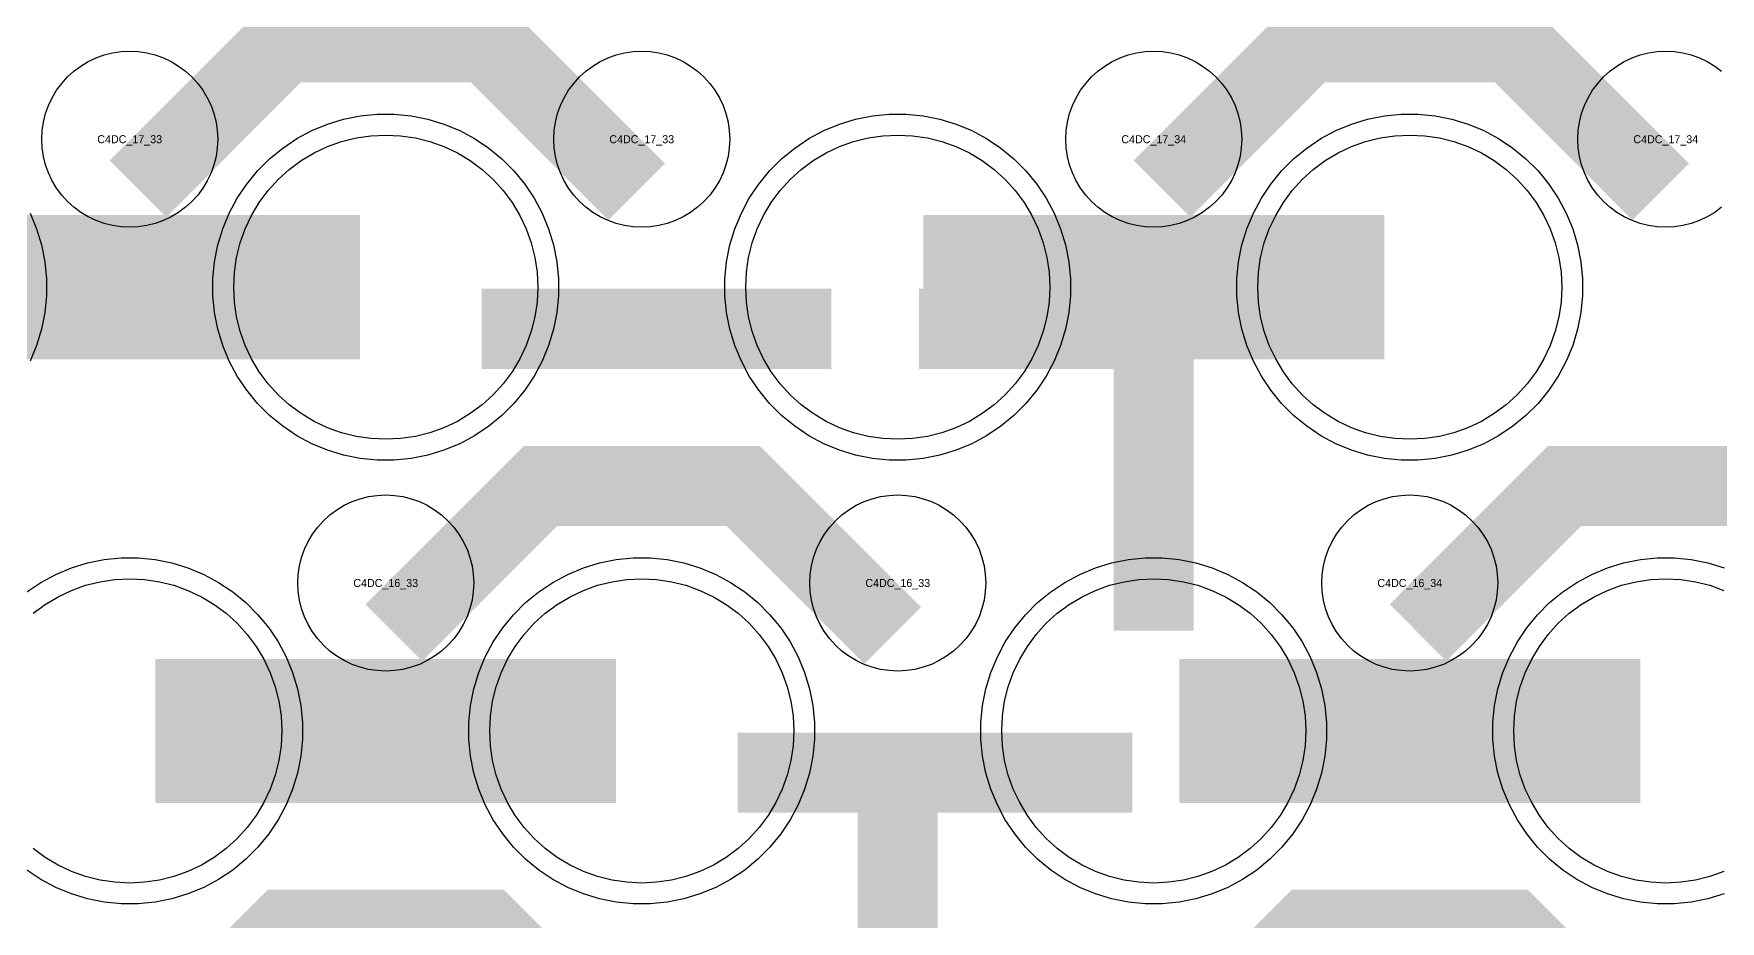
# Model space of a CAD drawing. Extents: x -11880 to 11880, y -14992 to 14992.
# Drawn here: x -1470 to -943, y -12682 to -12405 of the extents above; entities that cross this region are included whole.
import ezdxf
from ezdxf.enums import TextEntityAlignment as Align

# ---------------------------------------------------------------- set-up
doc = ezdxf.new("R2010")
doc.units = 0
doc.header["$MEASUREMENT"] = 0
for name, color, linetype in [('GDS_775_DT_237', 138, 'CONTINUOUS'), ('RDL1_FS', 34, 'CONTINUOUS'), ('RDL_BS', 160, 'CONTINUOUS')]:
    doc.layers.add(name, color=color, linetype=linetype)

msp = doc.modelspace()

# ---------------------------------------------------------------- linework, layer by layer
at = {"layer": 'RDL1_FS'}
for points in [[(-1360, -12531.484), (-1364.657, -12531.255), (-1369.268, -12530.571), (-1373.791, -12529.439), (-1378.181, -12527.867), (-1382.395, -12525.875), (-1386.395, -12523.477), (-1390.14, -12520.699), (-1393.594, -12517.569), (-1396.724, -12514.115), (-1399.502, -12510.37), (-1401.9, -12506.37), (-1403.892, -12502.156), (-1405.464, -12497.766), (-1406.596, -12493.243), (-1407.28, -12488.632), (-1407.509, -12483.975), (-1407.28, -12479.318), (-1406.596, -12474.707), (-1405.464, -12470.184), (-1403.892, -12465.794), (-1401.9, -12461.58), (-1399.502, -12457.58), (-1396.724, -12453.835), (-1393.594, -12450.381), (-1390.14, -12447.251), (-1386.395, -12444.473), (-1382.395, -12442.075), (-1378.181, -12440.083), (-1373.791, -12438.511), (-1369.268, -12437.379), (-1364.657, -12436.695), (-1360, -12436.466), (-1355.343, -12436.695), (-1350.732, -12437.379), (-1346.209, -12438.511), (-1341.819, -12440.083), (-1337.605, -12442.075), (-1333.605, -12444.473), (-1329.86, -12447.251), (-1326.406, -12450.381), (-1323.276, -12453.835), (-1320.498, -12457.58), (-1318.1, -12461.58), (-1316.108, -12465.794), (-1314.536, -12470.184), (-1313.404, -12474.707), (-1312.72, -12479.318), (-1312.491, -12483.975), (-1312.72, -12488.632), (-1313.404, -12493.243), (-1314.536, -12497.766), (-1316.108, -12502.156), (-1318.1, -12506.37), (-1320.498, -12510.37), (-1323.276, -12514.115), (-1326.406, -12517.569), (-1329.86, -12520.699), (-1333.605, -12523.477), (-1337.605, -12525.875), (-1341.819, -12527.867), (-1346.209, -12529.439), (-1350.732, -12530.571), (-1355.343, -12531.255)], [(-1200, -12531.484), (-1204.657, -12531.255), (-1209.268, -12530.571), (-1213.791, -12529.439), (-1218.181, -12527.867), (-1222.395, -12525.875), (-1226.395, -12523.477), (-1230.14, -12520.699), (-1233.594, -12517.569), (-1236.724, -12514.115), (-1239.502, -12510.37), (-1241.9, -12506.37), (-1243.892, -12502.156), (-1245.464, -12497.766), (-1246.596, -12493.243), (-1247.28, -12488.632), (-1247.509, -12483.975), (-1247.28, -12479.318), (-1246.596, -12474.707), (-1245.464, -12470.184), (-1243.892, -12465.794), (-1241.9, -12461.58), (-1239.502, -12457.58), (-1236.724, -12453.835), (-1233.594, -12450.381), (-1230.14, -12447.251), (-1226.395, -12444.473), (-1222.395, -12442.075), (-1218.181, -12440.083), (-1213.791, -12438.511), (-1209.268, -12437.379), (-1204.657, -12436.695), (-1200, -12436.466), (-1195.343, -12436.695), (-1190.732, -12437.379), (-1186.209, -12438.511), (-1181.819, -12440.083), (-1177.605, -12442.075), (-1173.605, -12444.473), (-1169.86, -12447.251), (-1166.406, -12450.381), (-1163.276, -12453.835), (-1160.498, -12457.58), (-1158.1, -12461.58), (-1156.108, -12465.794), (-1154.536, -12470.184), (-1153.404, -12474.707), (-1152.72, -12479.318), (-1152.491, -12483.975), (-1152.72, -12488.632), (-1153.404, -12493.243), (-1154.536, -12497.766), (-1156.108, -12502.156), (-1158.1, -12506.37), (-1160.498, -12510.37), (-1163.276, -12514.115), (-1166.406, -12517.569), (-1169.86, -12520.699), (-1173.605, -12523.477), (-1177.605, -12525.875), (-1181.819, -12527.867), (-1186.209, -12529.439), (-1190.732, -12530.571), (-1195.343, -12531.255)], [(-1040, -12531.484), (-1044.657, -12531.255), (-1049.268, -12530.571), (-1053.791, -12529.439), (-1058.181, -12527.867), (-1062.395, -12525.875), (-1066.395, -12523.477), (-1070.14, -12520.699), (-1073.594, -12517.569), (-1076.724, -12514.115), (-1079.502, -12510.37), (-1081.9, -12506.37), (-1083.892, -12502.156), (-1085.464, -12497.766), (-1086.596, -12493.243), (-1087.28, -12488.632), (-1087.509, -12483.975), (-1087.28, -12479.318), (-1086.596, -12474.707), (-1085.464, -12470.184), (-1083.892, -12465.794), (-1081.9, -12461.58), (-1079.502, -12457.58), (-1076.724, -12453.835), (-1073.594, -12450.381), (-1070.14, -12447.251), (-1066.395, -12444.473), (-1062.395, -12442.075), (-1058.181, -12440.083), (-1053.791, -12438.511), (-1049.268, -12437.379), (-1044.657, -12436.695), (-1040, -12436.466), (-1035.343, -12436.695), (-1030.732, -12437.379), (-1026.209, -12438.511), (-1021.819, -12440.083), (-1017.605, -12442.075), (-1013.605, -12444.473), (-1009.86, -12447.251), (-1006.406, -12450.381), (-1003.276, -12453.835), (-1000.498, -12457.58), (-998.1, -12461.58), (-996.108, -12465.794), (-994.536, -12470.184), (-993.404, -12474.707), (-992.72, -12479.318), (-992.491, -12483.975), (-992.72, -12488.632), (-993.404, -12493.243), (-994.536, -12497.766), (-996.108, -12502.156), (-998.1, -12506.37), (-1000.498, -12510.37), (-1003.276, -12514.115), (-1006.406, -12517.569), (-1009.86, -12520.699), (-1013.605, -12523.477), (-1017.605, -12525.875), (-1021.819, -12527.867), (-1026.209, -12529.439), (-1030.732, -12530.571), (-1035.343, -12531.255)], [(-1280, -12670.049), (-1284.657, -12669.82), (-1289.268, -12669.136), (-1293.791, -12668.004), (-1298.181, -12666.432), (-1302.395, -12664.44), (-1306.395, -12662.042), (-1310.14, -12659.264), (-1313.594, -12656.134), (-1316.724, -12652.68), (-1319.502, -12648.935), (-1321.9, -12644.935), (-1323.892, -12640.721), (-1325.464, -12636.331), (-1326.596, -12631.808), (-1327.28, -12627.197), (-1327.509, -12622.54), (-1327.28, -12617.883), (-1326.596, -12613.272), (-1325.464, -12608.749), (-1323.892, -12604.359), (-1321.9, -12600.145), (-1319.502, -12596.145), (-1316.724, -12592.4), (-1313.594, -12588.946), (-1310.14, -12585.816), (-1306.395, -12583.038), (-1302.395, -12580.64), (-1298.181, -12578.648), (-1293.791, -12577.076), (-1289.268, -12575.944), (-1284.657, -12575.26), (-1280, -12575.031), (-1275.343, -12575.26), (-1270.732, -12575.944), (-1266.209, -12577.076), (-1261.819, -12578.648), (-1257.605, -12580.64), (-1253.605, -12583.038), (-1249.86, -12585.816), (-1246.406, -12588.946), (-1243.276, -12592.4), (-1240.498, -12596.145), (-1238.1, -12600.145), (-1236.108, -12604.359), (-1234.536, -12608.749), (-1233.404, -12613.272), (-1232.72, -12617.883), (-1232.491, -12622.54), (-1232.72, -12627.197), (-1233.404, -12631.808), (-1234.536, -12636.331), (-1236.108, -12640.721), (-1238.1, -12644.935), (-1240.498, -12648.935), (-1243.276, -12652.68), (-1246.406, -12656.134), (-1249.86, -12659.264), (-1253.605, -12662.042), (-1257.605, -12664.44), (-1261.819, -12666.432), (-1266.209, -12668.004), (-1270.732, -12669.136), (-1275.343, -12669.82)], [(-1120, -12670.049), (-1124.657, -12669.82), (-1129.268, -12669.136), (-1133.791, -12668.004), (-1138.181, -12666.432), (-1142.395, -12664.44), (-1146.395, -12662.042), (-1150.14, -12659.264), (-1153.594, -12656.134), (-1156.724, -12652.68), (-1159.502, -12648.935), (-1161.9, -12644.935), (-1163.892, -12640.721), (-1165.464, -12636.331), (-1166.596, -12631.808), (-1167.28, -12627.197), (-1167.509, -12622.54), (-1167.28, -12617.883), (-1166.596, -12613.272), (-1165.464, -12608.749), (-1163.892, -12604.359), (-1161.9, -12600.145), (-1159.502, -12596.145), (-1156.724, -12592.4), (-1153.594, -12588.946), (-1150.14, -12585.816), (-1146.395, -12583.038), (-1142.395, -12580.64), (-1138.181, -12578.648), (-1133.791, -12577.076), (-1129.268, -12575.944), (-1124.657, -12575.26), (-1120, -12575.031), (-1115.343, -12575.26), (-1110.732, -12575.944), (-1106.209, -12577.076), (-1101.819, -12578.648), (-1097.605, -12580.64), (-1093.605, -12583.038), (-1089.86, -12585.816), (-1086.406, -12588.946), (-1083.276, -12592.4), (-1080.498, -12596.145), (-1078.1, -12600.145), (-1076.108, -12604.359), (-1074.536, -12608.749), (-1073.404, -12613.272), (-1072.72, -12617.883), (-1072.491, -12622.54), (-1072.72, -12627.197), (-1073.404, -12631.808), (-1074.536, -12636.331), (-1076.108, -12640.721), (-1078.1, -12644.935), (-1080.498, -12648.935), (-1083.276, -12652.68), (-1086.406, -12656.134), (-1089.86, -12659.264), (-1093.605, -12662.042), (-1097.605, -12664.44), (-1101.819, -12666.432), (-1106.209, -12668.004), (-1110.732, -12669.136), (-1115.343, -12669.82)]]:
    msp.add_lwpolyline(points, close=True, dxfattribs=at)
for points in [[(-1511.998, -12483.975, 45, 45, 0), (-1439.998, -12483.975, 45, 45, 0)], [(-1439.998, -12483.975, 45, 45, 0), (-1367.998, -12483.975, 45, 45, 0)], [(-1191.998, -12483.975, 45, 45, 0), (-1119.998, -12483.975, 45, 45, 0)], [(-1119.998, -12483.975, 45, 45, 0), (-1047.998, -12483.975, 45, 45, 0)], [(-1431.998, -12622.54, 45, 45, 0), (-1359.998, -12622.54, 45, 45, 0)], [(-1359.998, -12622.54, 45, 45, 0), (-1287.998, -12622.54, 45, 45, 0)], [(-1111.998, -12622.54, 45, 45, 0), (-1039.998, -12622.54, 45, 45, 0)], [(-1039.998, -12622.54, 45, 45, 0), (-967.998, -12622.54, 45, 45, 0)]]:
    msp.add_lwpolyline(points, format="xyseb", dxfattribs=at)
for points in [[(-1470.14, -12585.816), (-1466.395, -12583.038), (-1462.395, -12580.64), (-1458.181, -12578.648), (-1453.791, -12577.076), (-1449.268, -12575.944), (-1444.657, -12575.26), (-1440, -12575.031), (-1435.343, -12575.26), (-1430.732, -12575.944), (-1426.209, -12577.076), (-1421.819, -12578.648), (-1417.605, -12580.64), (-1413.605, -12583.038), (-1409.86, -12585.816), (-1406.406, -12588.946), (-1403.276, -12592.4), (-1400.498, -12596.145), (-1398.1, -12600.145), (-1396.108, -12604.359), (-1394.536, -12608.749), (-1393.404, -12613.272), (-1392.72, -12617.883), (-1392.491, -12622.54), (-1392.72, -12627.197), (-1393.404, -12631.808), (-1394.536, -12636.331), (-1396.108, -12640.721), (-1398.1, -12644.935), (-1400.498, -12648.935), (-1403.276, -12652.68), (-1406.406, -12656.134), (-1409.86, -12659.264), (-1413.605, -12662.042), (-1417.605, -12664.44), (-1421.819, -12666.432), (-1426.209, -12668.004), (-1430.732, -12669.136), (-1435.343, -12669.82), (-1440, -12670.049), (-1444.657, -12669.82), (-1449.268, -12669.136), (-1453.791, -12668.004), (-1458.181, -12666.432), (-1462.395, -12664.44), (-1466.395, -12662.042), (-1470.14, -12659.264)], [(-941.819, -12666.432), (-946.209, -12668.004), (-950.732, -12669.136), (-955.343, -12669.82), (-960, -12670.049), (-964.657, -12669.82), (-969.268, -12669.136), (-973.791, -12668.004), (-978.181, -12666.432), (-982.395, -12664.44), (-986.395, -12662.042), (-990.14, -12659.264), (-993.594, -12656.134), (-996.724, -12652.68), (-999.502, -12648.935), (-1001.9, -12644.935), (-1003.892, -12640.721), (-1005.464, -12636.331), (-1006.596, -12631.808), (-1007.28, -12627.197), (-1007.509, -12622.54), (-1007.28, -12617.883), (-1006.596, -12613.272), (-1005.464, -12608.749), (-1003.892, -12604.359), (-1001.9, -12600.145), (-999.502, -12596.145), (-996.724, -12592.4), (-993.594, -12588.946), (-990.14, -12585.816), (-986.395, -12583.038), (-982.395, -12580.64), (-978.181, -12578.648), (-973.791, -12577.076), (-969.268, -12575.944), (-964.657, -12575.26), (-960, -12575.031), (-955.343, -12575.26), (-950.732, -12575.944), (-946.209, -12577.076), (-941.819, -12578.648)]]:
    msp.add_lwpolyline(points, dxfattribs=at)
at = {"layer": 'RDL_BS'}
for points in [[(-1437.438, -12453.289, 25, 25, 0), (-1391.623, -12407.474, 25, 25, 0), (-1358.07, -12407.474, 25, 25, 0)], [(-1281.599, -12454.188, 25, 25, 0), (-1328.313, -12407.474, 25, 25, 0), (-1358.071, -12407.474, 25, 25, 0)], [(-1117.438, -12453.289, 25, 25, 0), (-1071.623, -12407.474, 25, 25, 0), (-1038.07, -12407.474, 25, 25, 0)], [(-961.599, -12454.188, 25, 25, 0), (-1008.313, -12407.474, 25, 25, 0), (-1038.071, -12407.474, 25, 25, 0)], [(-1120, -12591.265, 25, 25, 0), (-1120, -12484.488, 25, 25, 0)], [(-1329.984, -12496.988, 25, 25, 0), (-1220.719, -12496.988, 25, 25, 0)], [(-1107.5, -12496.988, 25, 25, 0), (-1193.333, -12496.988, 25, 25, 0)], [(-1147.056, -12496.988, 25, 25, 0), (-1188.26, -12496.988, 25, 25, 0)], [(-1120, -12514.957, 25, 25, 0), (-1120, -12560.577, 25, 25, 0)], [(-1357.438, -12591.854, 25, 25, 0), (-1311.623, -12546.039, 25, 25, 0), (-1278.07, -12546.039, 25, 25, 0)], [(-1201.599, -12592.753, 25, 25, 0), (-1248.313, -12546.039, 25, 25, 0), (-1278.071, -12546.039, 25, 25, 0)], [(-1037.438, -12591.854, 25, 25, 0), (-991.623, -12546.039, 25, 25, 0), (-958.07, -12546.039, 25, 25, 0)], [(-881.599, -12592.753, 25, 25, 0), (-928.313, -12546.039, 25, 25, 0), (-958.071, -12546.039, 25, 25, 0)], [(-1200, -12729.83, 25, 25, 0), (-1200, -12623.053, 25, 25, 0)], [(-1249.984, -12635.553, 25, 25, 0), (-1140.719, -12635.553, 25, 25, 0)], [(-1212.5, -12635.553, 25, 25, 0), (-1126.667, -12635.553, 25, 25, 0)], [(-1172.944, -12635.553, 25, 25, 0), (-1131.74, -12635.553, 25, 25, 0)], [(-1200, -12653.522, 25, 25, 0), (-1200, -12699.142, 25, 25, 0)], [(-1437.438, -12730.419, 25, 25, 0), (-1391.623, -12684.604, 25, 25, 0), (-1358.07, -12684.604, 25, 25, 0)], [(-1281.599, -12731.318, 25, 25, 0), (-1328.313, -12684.604, 25, 25, 0), (-1358.071, -12684.604, 25, 25, 0)], [(-1117.438, -12730.419, 25, 25, 0), (-1071.623, -12684.604, 25, 25, 0), (-1038.07, -12684.604, 25, 25, 0)], [(-961.599, -12731.318, 25, 25, 0), (-1008.313, -12684.604, 25, 25, 0), (-1038.071, -12684.604, 25, 25, 0)]]:
    msp.add_lwpolyline(points, format="xyseb", dxfattribs=at)
for points in [[(-1440, -12465.281), (-1442.693, -12465.149), (-1445.365, -12464.753), (-1447.984, -12464.096), (-1450.519, -12463.189), (-1452.956, -12462.037), (-1455.28, -12460.644), (-1457.443, -12459.041), (-1459.442, -12457.229), (-1461.254, -12455.23), (-1462.857, -12453.067), (-1464.25, -12450.743), (-1465.402, -12448.306), (-1466.309, -12445.771), (-1466.966, -12443.152), (-1467.362, -12440.48), (-1467.494, -12437.787), (-1467.362, -12435.094), (-1466.966, -12432.422), (-1466.309, -12429.803), (-1465.402, -12427.268), (-1464.25, -12424.831), (-1462.857, -12422.507), (-1461.254, -12420.344), (-1459.442, -12418.345), (-1457.443, -12416.533), (-1455.28, -12414.93), (-1452.956, -12413.537), (-1450.519, -12412.385), (-1447.984, -12411.478), (-1445.365, -12410.821), (-1442.693, -12410.425), (-1440, -12410.293), (-1437.307, -12410.425), (-1434.635, -12410.821), (-1432.016, -12411.478), (-1429.481, -12412.385), (-1427.044, -12413.537), (-1424.72, -12414.93), (-1422.557, -12416.533), (-1420.558, -12418.345), (-1418.746, -12420.344), (-1417.143, -12422.507), (-1415.75, -12424.831), (-1414.598, -12427.268), (-1413.691, -12429.803), (-1413.034, -12432.422), (-1412.638, -12435.094), (-1412.506, -12437.787), (-1412.638, -12440.48), (-1413.034, -12443.152), (-1413.691, -12445.771), (-1414.598, -12448.306), (-1415.75, -12450.743), (-1417.143, -12453.067), (-1418.746, -12455.23), (-1420.558, -12457.229), (-1422.557, -12459.041), (-1424.72, -12460.644), (-1427.044, -12462.037), (-1429.481, -12463.189), (-1432.016, -12464.096), (-1434.635, -12464.753), (-1437.307, -12465.149)], [(-1280, -12465.281), (-1282.693, -12465.149), (-1285.365, -12464.753), (-1287.984, -12464.096), (-1290.519, -12463.189), (-1292.956, -12462.037), (-1295.28, -12460.644), (-1297.443, -12459.041), (-1299.442, -12457.229), (-1301.254, -12455.23), (-1302.857, -12453.067), (-1304.25, -12450.743), (-1305.402, -12448.306), (-1306.309, -12445.771), (-1306.966, -12443.152), (-1307.362, -12440.48), (-1307.494, -12437.787), (-1307.362, -12435.094), (-1306.966, -12432.422), (-1306.309, -12429.803), (-1305.402, -12427.268), (-1304.25, -12424.831), (-1302.857, -12422.507), (-1301.254, -12420.344), (-1299.442, -12418.345), (-1297.443, -12416.533), (-1295.28, -12414.93), (-1292.956, -12413.537), (-1290.519, -12412.385), (-1287.984, -12411.478), (-1285.365, -12410.821), (-1282.693, -12410.425), (-1280, -12410.293), (-1277.307, -12410.425), (-1274.635, -12410.821), (-1272.016, -12411.478), (-1269.481, -12412.385), (-1267.044, -12413.537), (-1264.72, -12414.93), (-1262.557, -12416.533), (-1260.558, -12418.345), (-1258.746, -12420.344), (-1257.143, -12422.507), (-1255.75, -12424.831), (-1254.598, -12427.268), (-1253.691, -12429.803), (-1253.034, -12432.422), (-1252.638, -12435.094), (-1252.506, -12437.787), (-1252.638, -12440.48), (-1253.034, -12443.152), (-1253.691, -12445.771), (-1254.598, -12448.306), (-1255.75, -12450.743), (-1257.143, -12453.067), (-1258.746, -12455.23), (-1260.558, -12457.229), (-1262.557, -12459.041), (-1264.72, -12460.644), (-1267.044, -12462.037), (-1269.481, -12463.189), (-1272.016, -12464.096), (-1274.635, -12464.753), (-1277.307, -12465.149)], [(-1120, -12465.281), (-1122.693, -12465.149), (-1125.365, -12464.753), (-1127.984, -12464.096), (-1130.519, -12463.189), (-1132.956, -12462.037), (-1135.28, -12460.644), (-1137.443, -12459.041), (-1139.442, -12457.229), (-1141.254, -12455.23), (-1142.857, -12453.067), (-1144.25, -12450.743), (-1145.402, -12448.306), (-1146.309, -12445.771), (-1146.966, -12443.152), (-1147.362, -12440.48), (-1147.494, -12437.787), (-1147.362, -12435.094), (-1146.966, -12432.422), (-1146.309, -12429.803), (-1145.402, -12427.268), (-1144.25, -12424.831), (-1142.857, -12422.507), (-1141.254, -12420.344), (-1139.442, -12418.345), (-1137.443, -12416.533), (-1135.28, -12414.93), (-1132.956, -12413.537), (-1130.519, -12412.385), (-1127.984, -12411.478), (-1125.365, -12410.821), (-1122.693, -12410.425), (-1120, -12410.293), (-1117.307, -12410.425), (-1114.635, -12410.821), (-1112.016, -12411.478), (-1109.481, -12412.385), (-1107.044, -12413.537), (-1104.72, -12414.93), (-1102.557, -12416.533), (-1100.558, -12418.345), (-1098.746, -12420.344), (-1097.143, -12422.507), (-1095.75, -12424.831), (-1094.598, -12427.268), (-1093.691, -12429.803), (-1093.034, -12432.422), (-1092.638, -12435.094), (-1092.506, -12437.787), (-1092.638, -12440.48), (-1093.034, -12443.152), (-1093.691, -12445.771), (-1094.598, -12448.306), (-1095.75, -12450.743), (-1097.143, -12453.067), (-1098.746, -12455.23), (-1100.558, -12457.229), (-1102.557, -12459.041), (-1104.72, -12460.644), (-1107.044, -12462.037), (-1109.481, -12463.189), (-1112.016, -12464.096), (-1114.635, -12464.753), (-1117.307, -12465.149)], [(-1362.644, -12537.975), (-1367.938, -12537.458), (-1373.165, -12536.412), (-1378.205, -12534.881), (-1383.115, -12532.85), (-1387.777, -12530.358), (-1392.191, -12527.411), (-1396.292, -12524.049), (-1400.074, -12520.267), (-1403.436, -12516.166), (-1406.383, -12511.752), (-1408.875, -12507.09), (-1410.906, -12502.18), (-1412.437, -12497.14), (-1413.483, -12491.913), (-1414, -12486.619), (-1414, -12481.331), (-1413.483, -12476.037), (-1412.437, -12470.81), (-1410.906, -12465.77), (-1408.875, -12460.86), (-1406.383, -12456.198), (-1403.436, -12451.784), (-1400.074, -12447.683), (-1396.292, -12443.901), (-1392.191, -12440.539), (-1387.777, -12437.592), (-1383.115, -12435.1), (-1378.205, -12433.069), (-1373.165, -12431.538), (-1367.938, -12430.492), (-1362.644, -12429.975), (-1357.356, -12429.975), (-1352.062, -12430.492), (-1346.835, -12431.538), (-1341.795, -12433.069), (-1336.885, -12435.1), (-1332.223, -12437.592), (-1327.809, -12440.539), (-1323.708, -12443.901), (-1319.926, -12447.683), (-1316.564, -12451.784), (-1313.617, -12456.198), (-1311.125, -12460.86), (-1309.094, -12465.77), (-1307.563, -12470.81), (-1306.517, -12476.037), (-1306, -12481.331), (-1306, -12486.619), (-1306.517, -12491.913), (-1307.563, -12497.14), (-1309.094, -12502.18), (-1311.125, -12507.09), (-1313.617, -12511.752), (-1316.564, -12516.166), (-1319.926, -12520.267), (-1323.708, -12524.049), (-1327.809, -12527.411), (-1332.223, -12530.358), (-1336.885, -12532.85), (-1341.795, -12534.881), (-1346.835, -12536.412), (-1352.062, -12537.458), (-1357.356, -12537.975)], [(-1202.644, -12537.975), (-1207.938, -12537.458), (-1213.165, -12536.412), (-1218.205, -12534.881), (-1223.115, -12532.85), (-1227.777, -12530.358), (-1232.191, -12527.411), (-1236.292, -12524.049), (-1240.074, -12520.267), (-1243.436, -12516.166), (-1246.383, -12511.752), (-1248.875, -12507.09), (-1250.906, -12502.18), (-1252.437, -12497.14), (-1253.483, -12491.913), (-1254, -12486.619), (-1254, -12481.331), (-1253.483, -12476.037), (-1252.437, -12470.81), (-1250.906, -12465.77), (-1248.875, -12460.86), (-1246.383, -12456.198), (-1243.436, -12451.784), (-1240.074, -12447.683), (-1236.292, -12443.901), (-1232.191, -12440.539), (-1227.777, -12437.592), (-1223.115, -12435.1), (-1218.205, -12433.069), (-1213.165, -12431.538), (-1207.938, -12430.492), (-1202.644, -12429.975), (-1197.356, -12429.975), (-1192.062, -12430.492), (-1186.835, -12431.538), (-1181.795, -12433.069), (-1176.885, -12435.1), (-1172.223, -12437.592), (-1167.809, -12440.539), (-1163.708, -12443.901), (-1159.926, -12447.683), (-1156.564, -12451.784), (-1153.617, -12456.198), (-1151.125, -12460.86), (-1149.094, -12465.77), (-1147.563, -12470.81), (-1146.517, -12476.037), (-1146, -12481.331), (-1146, -12486.619), (-1146.517, -12491.913), (-1147.563, -12497.14), (-1149.094, -12502.18), (-1151.125, -12507.09), (-1153.617, -12511.752), (-1156.564, -12516.166), (-1159.926, -12520.267), (-1163.708, -12524.049), (-1167.809, -12527.411), (-1172.223, -12530.358), (-1176.885, -12532.85), (-1181.795, -12534.881), (-1186.835, -12536.412), (-1192.062, -12537.458), (-1197.356, -12537.975)], [(-1042.644, -12537.975), (-1047.938, -12537.458), (-1053.165, -12536.412), (-1058.205, -12534.881), (-1063.115, -12532.85), (-1067.777, -12530.358), (-1072.191, -12527.411), (-1076.292, -12524.049), (-1080.074, -12520.267), (-1083.436, -12516.166), (-1086.383, -12511.752), (-1088.875, -12507.09), (-1090.906, -12502.18), (-1092.437, -12497.14), (-1093.483, -12491.913), (-1094, -12486.619), (-1094, -12481.331), (-1093.483, -12476.037), (-1092.437, -12470.81), (-1090.906, -12465.77), (-1088.875, -12460.86), (-1086.383, -12456.198), (-1083.436, -12451.784), (-1080.074, -12447.683), (-1076.292, -12443.901), (-1072.191, -12440.539), (-1067.777, -12437.592), (-1063.115, -12435.1), (-1058.205, -12433.069), (-1053.165, -12431.538), (-1047.938, -12430.492), (-1042.644, -12429.975), (-1037.356, -12429.975), (-1032.062, -12430.492), (-1026.835, -12431.538), (-1021.795, -12433.069), (-1016.885, -12435.1), (-1012.223, -12437.592), (-1007.809, -12440.539), (-1003.708, -12443.901), (-999.926, -12447.683), (-996.564, -12451.784), (-993.617, -12456.198), (-991.125, -12460.86), (-989.094, -12465.77), (-987.563, -12470.81), (-986.517, -12476.037), (-986, -12481.331), (-986, -12486.619), (-986.517, -12491.913), (-987.563, -12497.14), (-989.094, -12502.18), (-991.125, -12507.09), (-993.617, -12511.752), (-996.564, -12516.166), (-999.926, -12520.267), (-1003.708, -12524.049), (-1007.809, -12527.411), (-1012.223, -12530.358), (-1016.885, -12532.85), (-1021.795, -12534.881), (-1026.835, -12536.412), (-1032.062, -12537.458), (-1037.356, -12537.975)], [(-1360, -12603.846), (-1362.693, -12603.714), (-1365.365, -12603.318), (-1367.984, -12602.661), (-1370.519, -12601.754), (-1372.956, -12600.602), (-1375.28, -12599.209), (-1377.443, -12597.606), (-1379.442, -12595.794), (-1381.254, -12593.795), (-1382.857, -12591.632), (-1384.25, -12589.308), (-1385.402, -12586.871), (-1386.309, -12584.336), (-1386.966, -12581.717), (-1387.362, -12579.045), (-1387.494, -12576.352), (-1387.362, -12573.659), (-1386.966, -12570.987), (-1386.309, -12568.368), (-1385.402, -12565.833), (-1384.25, -12563.396), (-1382.857, -12561.072), (-1381.254, -12558.909), (-1379.442, -12556.91), (-1377.443, -12555.098), (-1375.28, -12553.495), (-1372.956, -12552.102), (-1370.519, -12550.95), (-1367.984, -12550.043), (-1365.365, -12549.386), (-1362.693, -12548.99), (-1360, -12548.858), (-1357.307, -12548.99), (-1354.635, -12549.386), (-1352.016, -12550.043), (-1349.481, -12550.95), (-1347.044, -12552.102), (-1344.72, -12553.495), (-1342.557, -12555.098), (-1340.558, -12556.91), (-1338.746, -12558.909), (-1337.143, -12561.072), (-1335.75, -12563.396), (-1334.598, -12565.833), (-1333.691, -12568.368), (-1333.034, -12570.987), (-1332.638, -12573.659), (-1332.506, -12576.352), (-1332.638, -12579.045), (-1333.034, -12581.717), (-1333.691, -12584.336), (-1334.598, -12586.871), (-1335.75, -12589.308), (-1337.143, -12591.632), (-1338.746, -12593.795), (-1340.558, -12595.794), (-1342.557, -12597.606), (-1344.72, -12599.209), (-1347.044, -12600.602), (-1349.481, -12601.754), (-1352.016, -12602.661), (-1354.635, -12603.318), (-1357.307, -12603.714)], [(-1200, -12603.846), (-1202.693, -12603.714), (-1205.365, -12603.318), (-1207.984, -12602.661), (-1210.519, -12601.754), (-1212.956, -12600.602), (-1215.28, -12599.209), (-1217.443, -12597.606), (-1219.442, -12595.794), (-1221.254, -12593.795), (-1222.857, -12591.632), (-1224.25, -12589.308), (-1225.402, -12586.871), (-1226.309, -12584.336), (-1226.966, -12581.717), (-1227.362, -12579.045), (-1227.494, -12576.352), (-1227.362, -12573.659), (-1226.966, -12570.987), (-1226.309, -12568.368), (-1225.402, -12565.833), (-1224.25, -12563.396), (-1222.857, -12561.072), (-1221.254, -12558.909), (-1219.442, -12556.91), (-1217.443, -12555.098), (-1215.28, -12553.495), (-1212.956, -12552.102), (-1210.519, -12550.95), (-1207.984, -12550.043), (-1205.365, -12549.386), (-1202.693, -12548.99), (-1200, -12548.858), (-1197.307, -12548.99), (-1194.635, -12549.386), (-1192.016, -12550.043), (-1189.481, -12550.95), (-1187.044, -12552.102), (-1184.72, -12553.495), (-1182.557, -12555.098), (-1180.558, -12556.91), (-1178.746, -12558.909), (-1177.143, -12561.072), (-1175.75, -12563.396), (-1174.598, -12565.833), (-1173.691, -12568.368), (-1173.034, -12570.987), (-1172.638, -12573.659), (-1172.506, -12576.352), (-1172.638, -12579.045), (-1173.034, -12581.717), (-1173.691, -12584.336), (-1174.598, -12586.871), (-1175.75, -12589.308), (-1177.143, -12591.632), (-1178.746, -12593.795), (-1180.558, -12595.794), (-1182.557, -12597.606), (-1184.72, -12599.209), (-1187.044, -12600.602), (-1189.481, -12601.754), (-1192.016, -12602.661), (-1194.635, -12603.318), (-1197.307, -12603.714)], [(-1040, -12603.846), (-1042.693, -12603.714), (-1045.365, -12603.318), (-1047.984, -12602.661), (-1050.519, -12601.754), (-1052.956, -12600.602), (-1055.28, -12599.209), (-1057.443, -12597.606), (-1059.442, -12595.794), (-1061.254, -12593.795), (-1062.857, -12591.632), (-1064.25, -12589.308), (-1065.402, -12586.871), (-1066.309, -12584.336), (-1066.966, -12581.717), (-1067.362, -12579.045), (-1067.494, -12576.352), (-1067.362, -12573.659), (-1066.966, -12570.987), (-1066.309, -12568.368), (-1065.402, -12565.833), (-1064.25, -12563.396), (-1062.857, -12561.072), (-1061.254, -12558.909), (-1059.442, -12556.91), (-1057.443, -12555.098), (-1055.28, -12553.495), (-1052.956, -12552.102), (-1050.519, -12550.95), (-1047.984, -12550.043), (-1045.365, -12549.386), (-1042.693, -12548.99), (-1040, -12548.858), (-1037.307, -12548.99), (-1034.635, -12549.386), (-1032.016, -12550.043), (-1029.481, -12550.95), (-1027.044, -12552.102), (-1024.72, -12553.495), (-1022.557, -12555.098), (-1020.558, -12556.91), (-1018.746, -12558.909), (-1017.143, -12561.072), (-1015.75, -12563.396), (-1014.598, -12565.833), (-1013.691, -12568.368), (-1013.034, -12570.987), (-1012.638, -12573.659), (-1012.506, -12576.352), (-1012.638, -12579.045), (-1013.034, -12581.717), (-1013.691, -12584.336), (-1014.598, -12586.871), (-1015.75, -12589.308), (-1017.143, -12591.632), (-1018.746, -12593.795), (-1020.558, -12595.794), (-1022.557, -12597.606), (-1024.72, -12599.209), (-1027.044, -12600.602), (-1029.481, -12601.754), (-1032.016, -12602.661), (-1034.635, -12603.318), (-1037.307, -12603.714)], [(-1282.644, -12676.54), (-1287.938, -12676.023), (-1293.165, -12674.977), (-1298.205, -12673.446), (-1303.115, -12671.415), (-1307.777, -12668.923), (-1312.191, -12665.976), (-1316.292, -12662.614), (-1320.074, -12658.832), (-1323.436, -12654.731), (-1326.383, -12650.317), (-1328.875, -12645.655), (-1330.906, -12640.745), (-1332.437, -12635.705), (-1333.483, -12630.478), (-1334, -12625.184), (-1334, -12619.896), (-1333.483, -12614.602), (-1332.437, -12609.375), (-1330.906, -12604.335), (-1328.875, -12599.425), (-1326.383, -12594.763), (-1323.436, -12590.349), (-1320.074, -12586.248), (-1316.292, -12582.466), (-1312.191, -12579.104), (-1307.777, -12576.157), (-1303.115, -12573.665), (-1298.205, -12571.634), (-1293.165, -12570.103), (-1287.938, -12569.057), (-1282.644, -12568.54), (-1277.356, -12568.54), (-1272.062, -12569.057), (-1266.835, -12570.103), (-1261.795, -12571.634), (-1256.885, -12573.665), (-1252.223, -12576.157), (-1247.809, -12579.104), (-1243.708, -12582.466), (-1239.926, -12586.248), (-1236.564, -12590.349), (-1233.617, -12594.763), (-1231.125, -12599.425), (-1229.094, -12604.335), (-1227.563, -12609.375), (-1226.517, -12614.602), (-1226, -12619.896), (-1226, -12625.184), (-1226.517, -12630.478), (-1227.563, -12635.705), (-1229.094, -12640.745), (-1231.125, -12645.655), (-1233.617, -12650.317), (-1236.564, -12654.731), (-1239.926, -12658.832), (-1243.708, -12662.614), (-1247.809, -12665.976), (-1252.223, -12668.923), (-1256.885, -12671.415), (-1261.795, -12673.446), (-1266.835, -12674.977), (-1272.062, -12676.023), (-1277.356, -12676.54)], [(-1122.644, -12676.54), (-1127.938, -12676.023), (-1133.165, -12674.977), (-1138.205, -12673.446), (-1143.115, -12671.415), (-1147.777, -12668.923), (-1152.191, -12665.976), (-1156.292, -12662.614), (-1160.074, -12658.832), (-1163.436, -12654.731), (-1166.383, -12650.317), (-1168.875, -12645.655), (-1170.906, -12640.745), (-1172.437, -12635.705), (-1173.483, -12630.478), (-1174, -12625.184), (-1174, -12619.896), (-1173.483, -12614.602), (-1172.437, -12609.375), (-1170.906, -12604.335), (-1168.875, -12599.425), (-1166.383, -12594.763), (-1163.436, -12590.349), (-1160.074, -12586.248), (-1156.292, -12582.466), (-1152.191, -12579.104), (-1147.777, -12576.157), (-1143.115, -12573.665), (-1138.205, -12571.634), (-1133.165, -12570.103), (-1127.938, -12569.057), (-1122.644, -12568.54), (-1117.356, -12568.54), (-1112.062, -12569.057), (-1106.835, -12570.103), (-1101.795, -12571.634), (-1096.885, -12573.665), (-1092.223, -12576.157), (-1087.809, -12579.104), (-1083.708, -12582.466), (-1079.926, -12586.248), (-1076.564, -12590.349), (-1073.617, -12594.763), (-1071.125, -12599.425), (-1069.094, -12604.335), (-1067.563, -12609.375), (-1066.517, -12614.602), (-1066, -12619.896), (-1066, -12625.184), (-1066.517, -12630.478), (-1067.563, -12635.705), (-1069.094, -12640.745), (-1071.125, -12645.655), (-1073.617, -12650.317), (-1076.564, -12654.731), (-1079.926, -12658.832), (-1083.708, -12662.614), (-1087.809, -12665.976), (-1092.223, -12668.923), (-1096.885, -12671.415), (-1101.795, -12673.446), (-1106.835, -12674.977), (-1112.062, -12676.023), (-1117.356, -12676.54)]]:
    msp.add_lwpolyline(points, close=True, dxfattribs=at)
for points in [[(-942.557, -12459.041), (-944.72, -12460.644), (-947.044, -12462.037), (-949.481, -12463.189), (-952.016, -12464.096), (-954.635, -12464.753), (-957.307, -12465.149), (-960, -12465.281), (-962.693, -12465.149), (-965.365, -12464.753), (-967.984, -12464.096), (-970.519, -12463.189), (-972.956, -12462.037), (-975.28, -12460.644), (-977.443, -12459.041), (-979.442, -12457.229), (-981.254, -12455.23), (-982.857, -12453.067), (-984.25, -12450.743), (-985.402, -12448.306), (-986.309, -12445.771), (-986.966, -12443.152), (-987.362, -12440.48), (-987.494, -12437.787), (-987.362, -12435.094), (-986.966, -12432.422), (-986.309, -12429.803), (-985.402, -12427.268), (-984.25, -12424.831), (-982.857, -12422.507), (-981.254, -12420.344), (-979.442, -12418.345), (-977.443, -12416.533), (-975.28, -12414.93), (-972.956, -12413.537), (-970.519, -12412.385), (-967.984, -12411.478), (-965.365, -12410.821), (-962.693, -12410.425), (-960, -12410.293), (-957.307, -12410.425), (-954.635, -12410.821), (-952.016, -12411.478), (-949.481, -12412.385), (-947.044, -12413.537), (-944.72, -12414.93), (-942.557, -12416.533)], [(-1471.125, -12460.86), (-1469.094, -12465.77), (-1467.563, -12470.81), (-1466.517, -12476.037), (-1466, -12481.331), (-1466, -12486.619), (-1466.517, -12491.913), (-1467.563, -12497.14), (-1469.094, -12502.18), (-1471.125, -12507.09)], [(-1472.191, -12579.104), (-1467.777, -12576.157), (-1463.115, -12573.665), (-1458.205, -12571.634), (-1453.165, -12570.103), (-1447.938, -12569.057), (-1442.644, -12568.54), (-1437.356, -12568.54), (-1432.062, -12569.057), (-1426.835, -12570.103), (-1421.795, -12571.634), (-1416.885, -12573.665), (-1412.223, -12576.157), (-1407.809, -12579.104), (-1403.708, -12582.466), (-1399.926, -12586.248), (-1396.564, -12590.349), (-1393.617, -12594.763), (-1391.125, -12599.425), (-1389.094, -12604.335), (-1387.563, -12609.375), (-1386.517, -12614.602), (-1386, -12619.896), (-1386, -12625.184), (-1386.517, -12630.478), (-1387.563, -12635.705), (-1389.094, -12640.745), (-1391.125, -12645.655), (-1393.617, -12650.317), (-1396.564, -12654.731), (-1399.926, -12658.832), (-1403.708, -12662.614), (-1407.809, -12665.976), (-1412.223, -12668.923), (-1416.885, -12671.415), (-1421.795, -12673.446), (-1426.835, -12674.977), (-1432.062, -12676.023), (-1437.356, -12676.54), (-1442.644, -12676.54), (-1447.938, -12676.023), (-1453.165, -12674.977), (-1458.205, -12673.446), (-1463.115, -12671.415), (-1467.777, -12668.923), (-1472.191, -12665.976)], [(-941.795, -12673.446), (-946.835, -12674.977), (-952.062, -12676.023), (-957.356, -12676.54), (-962.644, -12676.54), (-967.938, -12676.023), (-973.165, -12674.977), (-978.205, -12673.446), (-983.115, -12671.415), (-987.777, -12668.923), (-992.191, -12665.976), (-996.292, -12662.614), (-1000.074, -12658.832), (-1003.436, -12654.731), (-1006.383, -12650.317), (-1008.875, -12645.655), (-1010.906, -12640.745), (-1012.437, -12635.705), (-1013.483, -12630.478), (-1014, -12625.184), (-1014, -12619.896), (-1013.483, -12614.602), (-1012.437, -12609.375), (-1010.906, -12604.335), (-1008.875, -12599.425), (-1006.383, -12594.763), (-1003.436, -12590.349), (-1000.074, -12586.248), (-996.292, -12582.466), (-992.191, -12579.104), (-987.777, -12576.157), (-983.115, -12573.665), (-978.205, -12571.634), (-973.165, -12570.103), (-967.938, -12569.057), (-962.644, -12568.54), (-957.356, -12568.54), (-952.062, -12569.057), (-946.835, -12570.103), (-941.795, -12571.634)]]:
    msp.add_lwpolyline(points, dxfattribs=at)

# ---------------------------------------------------------------- texts
at = {"layer": 'GDS_775_DT_237'}
for s, p in [('C4DC_17_33', (-1440, -12437.787)), ('C4DC_17_33', (-1440, -12437.787)), ('C4DC_17_33', (-1280, -12437.787)), ('C4DC_17_33', (-1280, -12437.787)), ('C4DC_17_34', (-1120, -12437.787)), ('C4DC_17_34', (-1120, -12437.787)), ('C4DC_17_34', (-960, -12437.787)), ('C4DC_17_34', (-960, -12437.787)), ('C4DC_16_33', (-1360, -12576.352)), ('C4DC_16_33', (-1360, -12576.352)), ('C4DC_16_33', (-1200, -12576.352)), ('C4DC_16_33', (-1200, -12576.352)), ('C4DC_16_34', (-1040, -12576.352)), ('C4DC_16_34', (-1040, -12576.352))]:
    msp.add_text(s, height=2.5, dxfattribs=at).set_placement(p, align=Align.MIDDLE_CENTER)

doc.saveas('drawing.dxf')
